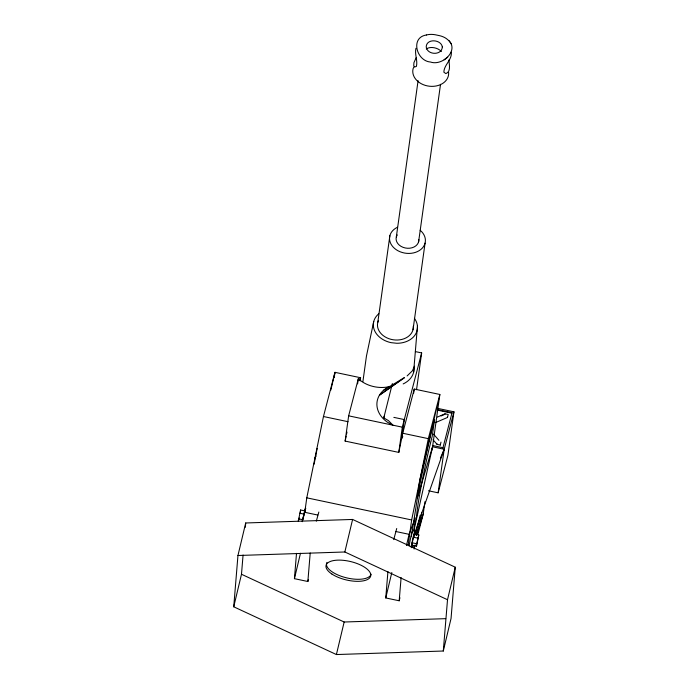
<?xml version="1.0" encoding="UTF-8"?>
<svg xmlns="http://www.w3.org/2000/svg" width="689" height="689" viewBox="0 0 689 689"><rect width="100%" height="100%" fill="white"/><g stroke="black" fill="none" stroke-linecap="round" stroke-linejoin="round"><path stroke-width="1.03" d="M417.456 326.155L413.598 372.387M233.735 606.794L237.955 555.506L245.706 522.977L352.596 519.446L455.265 567.202L451.045 618.481L443.294 651.019L336.404 654.55L233.735 606.794L241.486 574.256L243.071 555.024M245.362 527.249L245.706 522.977M305.055 510.937L300.576 509.989L298.285 521.168L299.233 517.956M308.353 579.475L307.862 581.507L294.427 578.665L296.511 553.345M300.378 512.366L300.576 509.989M307.862 581.507L310.214 553.017M399.93 597.733L399.198 600.782L385.754 597.94L387.933 571.56M399.198 600.782L401.11 577.563M412.22 542.803L412.022 545.18L416.509 546.119L418.8 534.94L414.322 534.001L412.22 542.803L416.699 543.75L416.509 546.119M414.123 536.369L414.322 534.001M443.294 651.019L447.514 599.731L455.265 567.202M415.949 48.273C414.442 54.345 417.904 60.451 416.406 66.411L414.64 67.014L413.727 65.584L413.943 62.656L416.216 57.626M411.307 536.757L417.835 495.27A78.641 4.504 -78.1 0 1 434.57 419.506L432.279 435.999A52.424 2.997 -78.1 0 0 416.526 519.515M304.727 512.599L306.786 497.828L323.46 416.518L334.975 372.327L360.58 377.736L360.14 380.905M314.098 464.214L317.173 448.47M334.234 377.624L334.975 372.327L330.832 390.06M432.115 449.986L439.849 394.461L414.235 389.061L402.729 433.243L398.793 452.406L345.137 441.089L348.651 415.837L358.323 378.717A28.628 22.1 7.9 0 0 388.019 386.925L390.052 386.296M357.6 383.868L358.323 378.717M362.888 381.646L366.453 356.067L373.739 321.47M377.805 322.323L389.862 235.707M396.313 237.068L418.085 80.656M418.611 241.77L440.529 84.299M413.012 329.755L425.07 243.139M398.793 452.406L402.307 427.163L421.651 352.923L415.381 351.597M413.658 393.247L414.235 389.061M416.535 389.698L421.651 352.923M408.129 545.283L411.652 519.962L428.334 438.652L439.849 394.461L419.851 479.992L417.345 498.001L432.563 446.791L444.198 449.254L438.135 492.816L428.437 490.775M421.659 512.306L420.798 518.498A78.641 4.504 -78.1 0 1 416.07 535.319M417.844 534.63L423.201 514.08L424.915 501.704M440.994 442.097L440.288 445.068L437.084 444.396L437.153 443.88M440.288 445.068L440.357 444.551M444.922 414.322L444.991 413.805L448.194 414.485L447.48 417.456L435.629 422.555M447.48 417.456L447.549 416.94M437.42 409.619L452.036 412.702L451.958 413.219L437.351 410.136M437.231 408.284L453.956 411.815L447.893 455.386L438.135 492.816M414.046 529.884L415.303 517.852L409.111 534.319L406.45 545.507M303.151 518.808L304.107 514.158L299.629 513.21M345.137 441.089L346.171 436.042M346.584 434.027L346.998 432.012M416.699 543.75L418.8 534.94M413.753 531.322L432.563 446.791M302.152 521.358L305.752 508.224M294.427 578.665L300.482 553.25M316.32 521.151L318.835 512.056M237.955 555.506L344.844 551.984L352.596 519.446M336.404 654.55L344.156 622.012L445.697 618.662M393.729 539.616L396.726 528.497M385.754 597.94L391.817 572.525M388.88 386.718A28.964 22.358 7.9 0 0 387.502 422.245L392.997 425.199L388.389 420.566L383.782 417.904L392.368 383.566M412.117 547.35L412.642 545.283M415.519 533.88L420.221 515.234M360.046 379.794L360.58 377.736L359.839 379.734M383.782 417.904L384.212 416.225M414.098 549.021L415.166 544.904M452.036 412.702L442.846 448.203L442.915 447.686L432.434 445.473M414.502 533.786L444.198 449.254L453.956 411.815M304.349 513.348L304.822 511.746M412.849 547.626L413.478 545.593M416.612 535.431L423.201 514.08M359.865 379.76L360.58 377.736M440.409 458.064L444.198 449.254M413.882 66.928L413.107 68.65A18.017 13.918 7.9 0 0 429.523 86.237A18.017 13.918 7.9 0 0 448.625 72.466M414.459 366.203L412.401 370.794L407.113 375.936M314.976 457.858L316.044 455.997M402.807 436.654L401.661 438.445L404.288 419.575L393.841 417.37M426.37 35.001C410.05 37.456 416.509 61.045 430.513 62.027C442.881 66.42 460.381 49.255 447.428 39.445A13.194 7.57 9.6 0 0 439.737 35.707L435.241 34.76A13.194 7.57 9.6 0 0 426.37 35.001M426.284 48.971C430.47 45.991 438.247 47.825 441.391 51.554M444.112 59.831L447.695 57.204M404.521 377.736L379.432 395.202L404.038 377.736L383.394 390.43M437.377 417.086L444.991 413.805M441.115 415.967L443.966 414.735M348.651 415.837L402.307 427.163M323.46 416.518L348.04 421.702M402.729 433.243L428.334 438.652M306.786 497.828L411.652 519.962M304.331 512.211L317.775 515.045M395.667 531.486L409.111 534.319M413.366 537.213L417.844 538.161M298.483 518.8L302.962 519.747M344.844 551.984L447.514 599.731M241.486 574.256L344.156 622.012M433.493 434.113L438.902 440.297M433.011 439.728L437.084 444.396M449.082 40.772L451.209 43.726M451.114 52.166L451.373 52.769C451.734 60.201 443.94 65.059 443.862 72.199L445.886 73.611C451.235 71.742 449.099 64.232 448.952 59.96M371.113 574.23A22.935 9.439 13.4 0 1 345.163 577.494A22.935 9.439 13.4 0 1 326.93 562.388M409.137 545.989A9.172 0.525 -78.1 0 1 411.497 534.285A9.172 0.525 -78.1 0 1 412.866 530.978M302.393 521.676A9.172 0.525 -78.1 0 1 302.764 519.592M302.902 518.851A9.172 0.525 -78.1 0 1 305.503 508.094M411.23 547.721A9.172 0.525 -78.1 0 1 413.977 533.811A9.172 0.525 -78.1 0 1 414.692 534.44M412.366 545.361A9.172 0.525 -78.1 0 1 411.927 546.945M414.399 318.318A22.177 17.122 7.9 0 1 396.83 343.277L391.076 342.657A22.177 17.122 7.9 0 1 378.812 313.771M413.322 326.138A18.017 13.918 7.9 0 1 393.049 339.755A18.017 13.918 7.9 0 1 378.416 320.592M420.161 230.255A18.017 13.918 7.9 0 1 419.291 250.589A18.017 13.918 7.9 0 1 393.212 247.127A18.017 13.918 7.9 0 1 397.501 227.249M418.809 239.479A11.412 8.811 7.9 0 1 405.235 247.971A11.412 8.811 7.9 0 1 397.269 234.932M414.02 367.452A24.571 18.973 7.9 0 1 403.177 383.919M442.321 46.886C442.002 55.723 427.051 55.215 426.207 46.792C426.534 38.317 441.081 39.342 442.321 46.886M331.977 574.101A22.935 9.439 13.4 0 0 369.812 577.752A22.935 9.439 13.4 0 0 343.329 560.329A22.935 9.439 13.4 0 0 331.977 574.101"/></g></svg>
